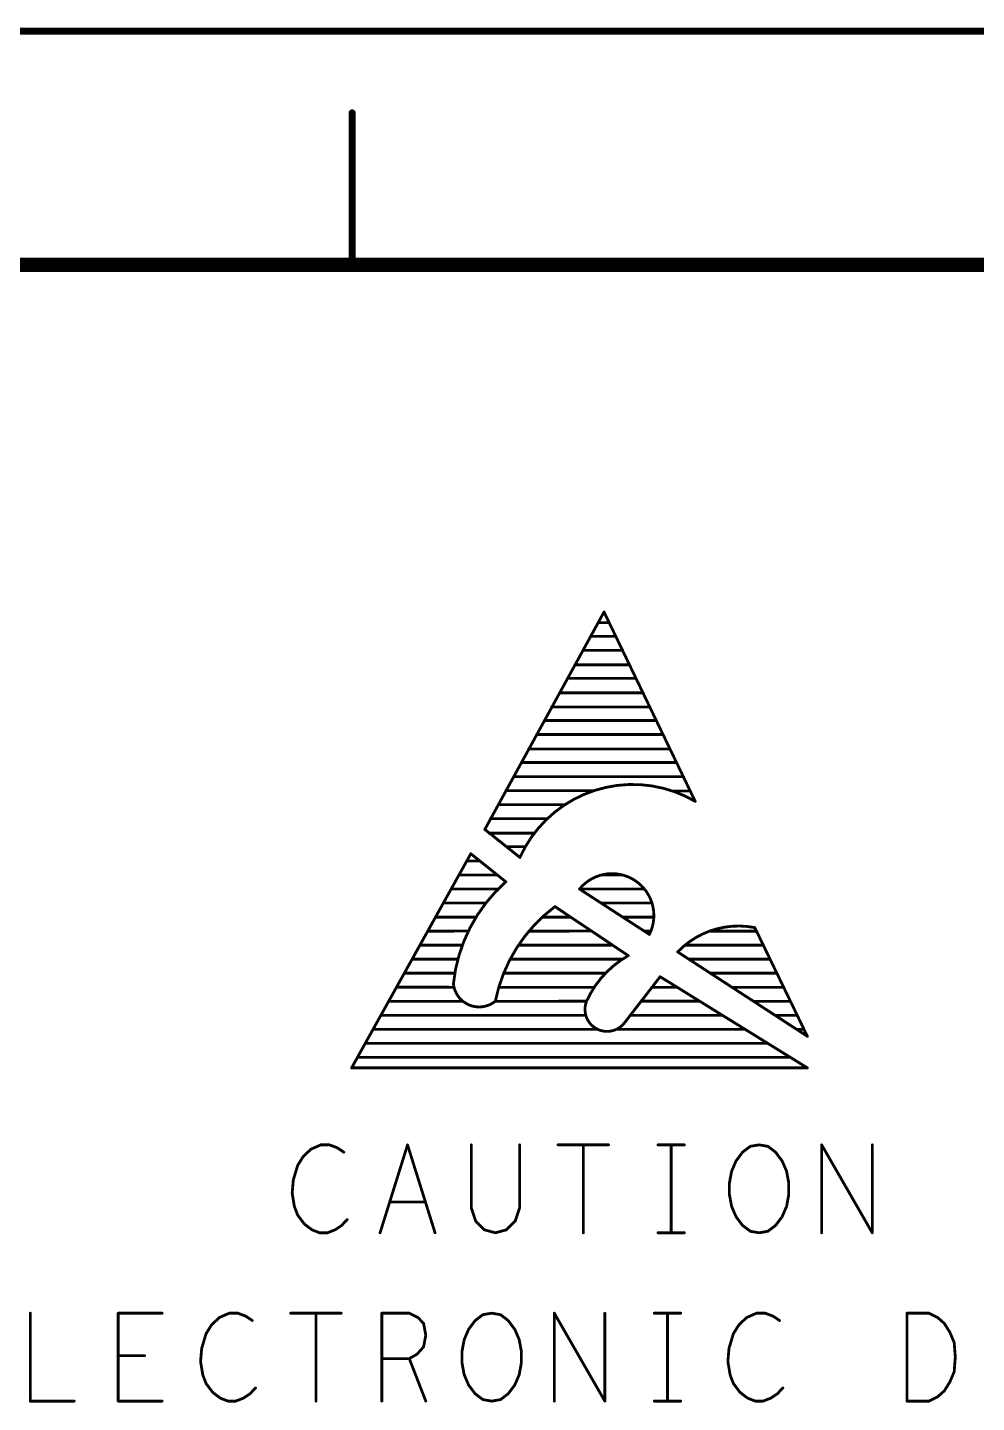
# Model space of a CAD drawing. Extents: x -18 to 16.1, y -6.6 to 15.5.
# Drawn here: x -1.644 to 0.386, y 12.52 to 15.46 of the extents above; entities that cross this region are included whole.
import ezdxf

# ---------------------------------------------------------------- set-up
doc = ezdxf.new("R2010")
doc.units = 0
doc.layers.get('0').update_dxf_attribs({"linetype": 'CONTINUOUS'})
doc.layers.add('FAB', color=13, linetype='CONTINUOUS')

# ---------------------------------------------------------------- blocks, each defined once
blk = doc.blocks.new('ROUND_1')
at = {"const_width": 0.003}
blk.add_lwpolyline([(-0.0015, 0, 1), (0.0015, 0, 1)], format="xyb", close=True, dxfattribs=at)
blk = doc.blocks.new('ROUND_13')
at = {"const_width": 0.0075}
blk.add_lwpolyline([(-0.00375, 0, 1), (0.00375, 0, 1)], format="xyb", close=True, dxfattribs=at)

msp = doc.modelspace()

# ---------------------------------------------------------------- linework, layer by layer
at = {"layer": 'FAB'}
for points, const_width in [([(-17.9499, 15.4527), (16.0501, 15.4527)], 0.015), ([(-0.9499, 15.2777), (-0.9499, 14.9527)], 0.015), ([(15.0501, 14.9527), (-16.9499, 14.9527)], 0.03), ([(-0.4111, 14.2103), (-0.6661, 13.7453)], 0.006), ([(-0.2161, 13.8053), (-0.4111, 14.2103)], 0.006), ([(-0.4001, 14.1873), (-0.4231, 14.1873)], 0.006), ([(-0.3861, 14.1583), (-0.4391, 14.1583)], 0.006), ([(-0.3711, 14.1283), (-0.4561, 14.1283)], 0.006), ([(-0.3571, 14.0973), (-0.4731, 14.0973)], 0.006), ([(-0.3431, 14.0683), (-0.4891, 14.0683)], 0.006), ([(-0.5061, 14.0373), (-0.3281, 14.0373)], 0.006), ([(-0.3141, 14.0073), (-0.5231, 14.0073)], 0.006), ([(-0.5381, 13.9783), (-0.2991, 13.9783)], 0.006), ([(-0.2851, 13.9483), (-0.5551, 13.9483)], 0.006), ([(-0.5721, 13.9173), (-0.2701, 13.9173)], 0.006), ([(-0.2561, 13.8883), (-0.5881, 13.8883)], 0.006), ([(-0.6041, 13.8583), (-0.2411, 13.8583)], 0.006), ([(-0.4341, 13.8283), (-0.6211, 13.8283)], 0.006), ([(-0.2271, 13.8273), (-0.2651, 13.8273)], 0.006), ([(-0.6371, 13.7983), (-0.4951, 13.7983)], 0.006), ([(-0.5331, 13.7683), (-0.6541, 13.7683)], 0.006), ([(-0.6661, 13.7453), (-0.5911, 13.6853)], 0.006), ([(-0.6571, 13.7373), (-0.5601, 13.7373)], 0.006), ([(-0.5801, 13.7083), (-0.6191, 13.7083)], 0.006), ([(-0.6961, 13.6933), (-0.9511, 13.2353)], 0.006), ([(-0.6768, 13.6779), (-0.7047, 13.6779)], 0.006), ([(-0.6211, 13.6333), (-0.6961, 13.6933)], 0.006), ([(-0.7215, 13.6478), (-0.6393, 13.6478)], 0.006), ([(-0.4169, 13.6478), (-0.3719, 13.6479)], 0.006), ([(-0.6376, 13.6178), (-0.7381, 13.6178)], 0.006), ([(-0.4636, 13.6178), (-0.3141, 13.5207)], 0.006), ([(-0.4636, 13.6178), (-0.325, 13.6178)], 0.006), ([(-0.7548, 13.5878), (-0.6639, 13.5878)], 0.006), ([(-0.3088, 13.5878), (-0.4174, 13.5878)], 0.006), ([(-0.6848, 13.5578), (-0.7715, 13.5578)], 0.006), ([(-0.5431, 13.5578), (-0.4823, 13.5578)], 0.006), ([(-0.3591, 13.4753), (-0.5161, 13.5803)], 0.006), ([(-0.3712, 13.5578), (-0.3048, 13.5578)], 0.006), ([(-0.7883, 13.5278), (-0.7013, 13.5279)], 0.006), ([(-0.4377, 13.5279), (-0.5716, 13.5278)], 0.006), ([(-0.3112, 13.5278), (-0.325, 13.5278)], 0.006), ([(-0.0851, 13.5278), (-0.1856, 13.5278)], 0.006), ([(0.0239, 13.3028), (-0.0886, 13.5353)], 0.006), ([(-0.7141, 13.4978), (-0.805, 13.4978)], 0.006), ([(-0.5942, 13.4977), (-0.3928, 13.4977)], 0.006), ([(-0.0706, 13.4978), (-0.2381, 13.4978)], 0.006), ([(-0.8217, 13.4678), (-0.7236, 13.4678)], 0.006), ([(-0.3718, 13.4678), (-0.612, 13.4678)], 0.006), ([(-0.2536, 13.4833), (0.0239, 13.3028)], 0.006), ([(-0.2296, 13.4678), (-0.0561, 13.4678)], 0.006), ([(-0.7302, 13.4378), (-0.8384, 13.4378)], 0.006), ([(-0.6258, 13.4379), (-0.4078, 13.4378)], 0.006), ([(-0.0416, 13.4378), (-0.1841, 13.4378)], 0.006), ([(-0.8551, 13.4079), (-0.732, 13.4078)], 0.006), ([(-0.4319, 13.4078), (-0.6363, 13.4078)], 0.006), ([(-0.2911, 13.4303), (-0.3661, 13.3333)], 0.006), ([(-0.3084, 13.4078), (-0.2548, 13.4078)], 0.006), ([(0.0239, 13.2353), (-0.2911, 13.4303)], 0.006), ([(-0.1371, 13.4078), (-0.0271, 13.4078)], 0.006), ([(-0.713, 13.3778), (-0.8718, 13.3778)], 0.006), ([(-0.6437, 13.3778), (-0.4485, 13.3779)], 0.006), ([(-0.2066, 13.3779), (-0.3315, 13.3779)], 0.006), ([(-0.0126, 13.3778), (-0.0916, 13.3778)], 0.006), ([(-0.8884, 13.3479), (-0.4497, 13.3479)], 0.006), ([(-0.355, 13.3478), (-0.1579, 13.3478)], 0.006), ([(-0.0451, 13.3478), (0.0019, 13.3478)], 0.006), ([(-0.9051, 13.3178), (-0.4247, 13.3178)], 0.006), ([(-0.1095, 13.3178), (-0.3846, 13.3178)], 0.006), ([(0.0164, 13.3178), (0.0009, 13.3178)], 0.006), ([(-0.9219, 13.2878), (-0.0611, 13.2878)], 0.006), ([(-0.9511, 13.2353), (0.0239, 13.2353)], 0.006), ([(-0.0125, 13.2578), (-0.9386, 13.2578)], 0.006), ([(-1.0382, 13.0613), (-1.0547, 13.0457)], 0.006), ([(-1.0171, 13.0707), (-1.0382, 13.0613)], 0.006), ([(-0.9983, 13.0707), (-1.0171, 13.0707)], 0.006), ([(-0.9818, 13.0645), (-0.9983, 13.0707)], 0.006), ([(-0.9677, 13.0551), (-0.9818, 13.0645)], 0.006), ([(-0.8902, 12.8827), (-0.8314, 13.0707)], 0.006), ([(-0.8314, 13.0707), (-0.7726, 12.8827)], 0.006), ([(-0.6951, 13.0707), (-0.6951, 12.936)], 0.006), ([(-0.5917, 12.936), (-0.5917, 13.0707)], 0.006), ([(-0.5095, 13.0707), (-0.4014, 13.0707)], 0.006), ([(-0.4554, 13.0707), (-0.4554, 12.8827)], 0.006), ([(-0.2956, 13.0707), (-0.2392, 13.0707)], 0.006), ([(-0.2674, 13.0707), (-0.2674, 12.8827)], 0.006), ([(-0.1288, 13.0363), (-0.1147, 13.0551)], 0.006), ([(-0.1147, 13.0551), (-0.0982, 13.0676)], 0.006), ([(-0.0982, 13.0676), (-0.0794, 13.0707)], 0.006), ([(-0.0794, 13.0707), (-0.0606, 13.0676)], 0.006), ([(-0.0606, 13.0676), (-0.0442, 13.0551)], 0.006), ([(-0.0442, 13.0551), (-0.0301, 13.0363)], 0.006), ([(0.0545, 12.8827), (0.0545, 13.0707)], 0.006), ([(0.0545, 13.0707), (0.1626, 12.8827)], 0.006), ([(0.1626, 12.8827), (0.1626, 13.0707)], 0.006), ([(-1.0664, 13.0269), (-1.0758, 12.9955)], 0.006), ([(-1.0547, 13.0457), (-1.0664, 13.0269)], 0.006), ([(-0.1382, 13.0143), (-0.1288, 13.0363)], 0.006), ([(-0.0301, 13.0363), (-0.0206, 13.0143)], 0.006), ([(-1.0758, 12.9955), (-1.0782, 12.9673)], 0.006), ([(-0.1429, 12.9893), (-0.1382, 13.0143)], 0.006), ([(-0.0206, 13.0143), (-0.016, 12.9893)], 0.006), ([(-1.0782, 12.9673), (-1.0735, 12.9391)], 0.006), ([(-0.1429, 12.9642), (-0.1429, 12.9893)], 0.006), ([(-0.016, 12.9893), (-0.016, 12.9642)], 0.006), ([(-1.0735, 12.9391), (-1.0664, 12.9203)], 0.006), ([(-0.7938, 12.9485), (-0.869, 12.9485)], 0.006), ([(-0.6951, 12.936), (-0.6857, 12.9078)], 0.006), ([(-0.6011, 12.9078), (-0.5917, 12.936)], 0.006), ([(-0.1382, 12.9391), (-0.1429, 12.9642)], 0.006), ([(-0.1288, 12.9172), (-0.1382, 12.9391)], 0.006), ([(-0.0206, 12.9391), (-0.0301, 12.9172)], 0.006), ([(-0.016, 12.9642), (-0.0206, 12.9391)], 0.006), ([(-1.0664, 12.9203), (-1.0523, 12.9015)], 0.006), ([(-0.9724, 12.8984), (-0.9606, 12.9109)], 0.006), ([(-0.6857, 12.9078), (-0.6669, 12.889)], 0.006), ([(-0.6199, 12.889), (-0.6011, 12.9078)], 0.006), ([(-0.1147, 12.8984), (-0.1288, 12.9172)], 0.006), ([(-0.0301, 12.9172), (-0.0442, 12.8984)], 0.006), ([(-1.0523, 12.9015), (-1.0359, 12.889)], 0.006), ([(-1.0359, 12.889), (-1.0194, 12.8827)], 0.006), ([(-1.0194, 12.8827), (-1.003, 12.8827)], 0.006), ([(-1.003, 12.8827), (-0.9865, 12.889)], 0.006), ([(-0.9865, 12.889), (-0.9724, 12.8984)], 0.006), ([(-0.6669, 12.889), (-0.6434, 12.8827)], 0.006), ([(-0.6434, 12.8827), (-0.6199, 12.889)], 0.006), ([(-0.2956, 12.8827), (-0.2392, 12.8827)], 0.006), ([(-0.0982, 12.8859), (-0.1147, 12.8984)], 0.006), ([(-0.0794, 12.8827), (-0.0982, 12.8859)], 0.006), ([(-0.0606, 12.8859), (-0.0794, 12.8827)], 0.006), ([(-0.0442, 12.8984), (-0.0606, 12.8859)], 0.006), ([(-1.6384, 12.7107), (-1.6384, 12.5227)], 0.006), ([(-1.4504, 12.5227), (-1.4504, 12.7107)], 0.006), ([(-1.4504, 12.7107), (-1.3564, 12.7107)], 0.006), ([(-1.2342, 12.7013), (-1.2507, 12.6857)], 0.006), ([(-1.2131, 12.7107), (-1.2342, 12.7013)], 0.006), ([(-1.1943, 12.7107), (-1.2131, 12.7107)], 0.006), ([(-1.1778, 12.7045), (-1.1943, 12.7107)], 0.006), ([(-1.1637, 12.6951), (-1.1778, 12.7045)], 0.006), ([(-1.0815, 12.7107), (-0.9734, 12.7107)], 0.006), ([(-1.0274, 12.7107), (-1.0274, 12.5227)], 0.006), ([(-0.8864, 12.5227), (-0.8864, 12.7107)], 0.006), ([(-0.8864, 12.7107), (-0.8277, 12.7107)], 0.006), ([(-0.8277, 12.7107), (-0.8089, 12.7013)], 0.006), ([(-0.8089, 12.7013), (-0.7971, 12.6888)], 0.006), ([(-0.6867, 12.6951), (-0.6702, 12.7076)], 0.006), ([(-0.6702, 12.7076), (-0.6514, 12.7107)], 0.006), ([(-0.6514, 12.7107), (-0.6326, 12.7076)], 0.006), ([(-0.6326, 12.7076), (-0.6162, 12.6951)], 0.006), ([(-0.5175, 12.5227), (-0.5175, 12.7107)], 0.006), ([(-0.5175, 12.7107), (-0.4094, 12.5227)], 0.006), ([(-0.4094, 12.5227), (-0.4094, 12.7107)], 0.006), ([(-0.3036, 12.7107), (-0.2472, 12.7107)], 0.006), ([(-0.2754, 12.7107), (-0.2754, 12.5227)], 0.006), ([(-0.1062, 12.7013), (-0.1227, 12.6857)], 0.006), ([(-0.0851, 12.7107), (-0.1062, 12.7013)], 0.006), ([(-0.0663, 12.7107), (-0.0851, 12.7107)], 0.006), ([(-0.0498, 12.7045), (-0.0663, 12.7107)], 0.006), ([(-0.0357, 12.6951), (-0.0498, 12.7045)], 0.006), ([(0.2369, 12.5227), (0.2369, 12.7107)], 0.006), ([(0.2369, 12.7107), (0.2839, 12.7107)], 0.006), ([(0.2839, 12.7107), (0.3027, 12.7013)], 0.006), ([(0.3027, 12.7013), (0.3168, 12.6888)], 0.006), ([(-1.2507, 12.6857), (-1.2624, 12.6669)], 0.006), ([(-0.7971, 12.6888), (-0.7924, 12.6637)], 0.006), ([(-0.7102, 12.6543), (-0.7008, 12.6763)], 0.006), ([(-0.7008, 12.6763), (-0.6867, 12.6951)], 0.006), ([(-0.6162, 12.6951), (-0.6021, 12.6763)], 0.006), ([(-0.6021, 12.6763), (-0.5926, 12.6543)], 0.006), ([(-0.1227, 12.6857), (-0.1344, 12.6669)], 0.006), ([(0.3168, 12.6888), (0.3286, 12.67)], 0.006), ([(-1.2624, 12.6669), (-1.2718, 12.6355)], 0.006), ([(-0.7924, 12.6637), (-0.7971, 12.6387)], 0.006), ([(-0.7149, 12.6293), (-0.7102, 12.6543)], 0.006), ([(-0.5926, 12.6543), (-0.588, 12.6293)], 0.006), ([(-0.1344, 12.6669), (-0.1438, 12.6355)], 0.006), ([(0.3286, 12.67), (0.3379, 12.6481)], 0.006), ([(0.3379, 12.6481), (0.3403, 12.6167)], 0.006), ([(-1.394, 12.6199), (-1.4504, 12.6199)], 0.006), ([(-1.2718, 12.6355), (-1.2742, 12.6073)], 0.006), ([(-0.8277, 12.6136), (-0.8864, 12.6136)], 0.006), ([(-0.8112, 12.623), (-0.8277, 12.6136)], 0.006), ([(-0.8277, 12.6136), (-0.7924, 12.5227)], 0.006), ([(-0.7971, 12.6387), (-0.8112, 12.623)], 0.006), ([(-0.7149, 12.6042), (-0.7149, 12.6293)], 0.006), ([(-0.588, 12.6293), (-0.588, 12.6042)], 0.006), ([(-0.1438, 12.6355), (-0.1462, 12.6073)], 0.006), ([(0.3403, 12.6167), (0.3379, 12.5854)], 0.006), ([(-1.2742, 12.6073), (-1.2695, 12.5791)], 0.006), ([(-0.7102, 12.5791), (-0.7149, 12.6042)], 0.006), ([(-0.588, 12.6042), (-0.5926, 12.5791)], 0.006), ([(-0.1462, 12.6073), (-0.1415, 12.5791)], 0.006), ([(0.3379, 12.5854), (0.3286, 12.5635)], 0.006), ([(-1.2695, 12.5791), (-1.2624, 12.5603)], 0.006), ([(-1.2624, 12.5603), (-1.2483, 12.5415)], 0.006), ([(-0.7008, 12.5572), (-0.7102, 12.5791)], 0.006), ([(-0.6867, 12.5384), (-0.7008, 12.5572)], 0.006), ([(-0.6021, 12.5572), (-0.6162, 12.5384)], 0.006), ([(-0.5926, 12.5791), (-0.6021, 12.5572)], 0.006), ([(-0.1415, 12.5791), (-0.1344, 12.5603)], 0.006), ([(-0.1344, 12.5603), (-0.1203, 12.5415)], 0.006), ([(0.3286, 12.5635), (0.3168, 12.5447)], 0.006), ([(-1.2483, 12.5415), (-1.2319, 12.529)], 0.006), ([(-1.2319, 12.529), (-1.2154, 12.5227)], 0.006), ([(-1.199, 12.5227), (-1.1825, 12.529)], 0.006), ([(-1.1825, 12.529), (-1.1684, 12.5384)], 0.006), ([(-1.1684, 12.5384), (-1.1566, 12.5509)], 0.006), ([(-0.6702, 12.5259), (-0.6867, 12.5384)], 0.006), ([(-0.6514, 12.5227), (-0.6702, 12.5259)], 0.006), ([(-0.6326, 12.5259), (-0.6514, 12.5227)], 0.006), ([(-0.6162, 12.5384), (-0.6326, 12.5259)], 0.006), ([(-0.1203, 12.5415), (-0.1039, 12.529)], 0.006), ([(-0.1039, 12.529), (-0.0874, 12.5227)], 0.006), ([(-0.071, 12.5227), (-0.0545, 12.529)], 0.006), ([(-0.0545, 12.529), (-0.0404, 12.5384)], 0.006), ([(-0.0404, 12.5384), (-0.0286, 12.5509)], 0.006), ([(0.3027, 12.5321), (0.2839, 12.5227)], 0.006), ([(0.3168, 12.5447), (0.3027, 12.5321)], 0.006), ([(-1.6384, 12.5227), (-1.5444, 12.5227)], 0.006), ([(-1.3564, 12.5227), (-1.4504, 12.5227)], 0.006), ([(-1.2154, 12.5227), (-1.199, 12.5227)], 0.006), ([(-0.3036, 12.5227), (-0.2472, 12.5227)], 0.006), ([(-0.0874, 12.5227), (-0.071, 12.5227)], 0.006), ([(0.2839, 12.5227), (0.2369, 12.5227)], 0.006)]:
    msp.add_lwpolyline(points, dxfattribs=dict(at, const_width=const_width))
at = {"layer": 'FAB', "const_width": 0.006}
for points in [[(-0.2161, 13.8053, 0.445883), (-0.5911, 13.6853)], [(-0.3141, 13.5207, 0.896095), (-0.4636, 13.6179)], [(-0.6211, 13.6333, 0.188557), (-0.7333, 13.4153)], [(-0.5161, 13.5803, 0.185077), (-0.6437, 13.3778)], [(-0.0886, 13.5353, 0.256109), (-0.2536, 13.4833)], [(-0.3592, 13.4754, 0.15979), (-0.4485, 13.3779)], [(-0.7333, 13.4152, 0.593919), (-0.6437, 13.3778)], [(-0.4485, 13.3779, 0.886723), (-0.3662, 13.3332)]]:
    msp.add_lwpolyline(points, format="xyb", dxfattribs=at)

# ---------------------------------------------------------------- block references
at = {"layer": 'FAB'}
for name, p in [('ROUND_13', (-0.9499, 15.2777)), ('ROUND_13', (-0.9499, 14.9527)), ('ROUND_1', (-0.4111, 14.2103)), ('ROUND_1', (-0.4111, 14.2103)), ('ROUND_1', (-0.4231, 14.1873)), ('ROUND_1', (-0.4001, 14.1873)), ('ROUND_1', (-0.4391, 14.1583)), ('ROUND_1', (-0.3861, 14.1583)), ('ROUND_1', (-0.4561, 14.1283)), ('ROUND_1', (-0.3711, 14.1283)), ('ROUND_1', (-0.4731, 14.0973)), ('ROUND_1', (-0.3571, 14.0973)), ('ROUND_1', (-0.4891, 14.0683)), ('ROUND_1', (-0.3431, 14.0683)), ('ROUND_1', (-0.5061, 14.0373)), ('ROUND_1', (-0.3281, 14.0373)), ('ROUND_1', (-0.5231, 14.0073)), ('ROUND_1', (-0.3141, 14.0073)), ('ROUND_1', (-0.5381, 13.9783)), ('ROUND_1', (-0.2991, 13.9783)), ('ROUND_1', (-0.5551, 13.9483)), ('ROUND_1', (-0.2851, 13.9483)), ('ROUND_1', (-0.5721, 13.9173)), ('ROUND_1', (-0.2701, 13.9173)), ('ROUND_1', (-0.5881, 13.8883)), ('ROUND_1', (-0.2561, 13.8883)), ('ROUND_1', (-0.6041, 13.8583)), ('ROUND_1', (-0.2411, 13.8583)), ('ROUND_1', (-0.6211, 13.8283)), ('ROUND_1', (-0.4341, 13.8283)), ('ROUND_1', (-0.2651, 13.8273)), ('ROUND_1', (-0.2271, 13.8273)), ('ROUND_1', (-0.6371, 13.7983)), ('ROUND_1', (-0.4951, 13.7983)), ('ROUND_1', (-0.2161, 13.8053)), ('ROUND_1', (-0.2161, 13.8053)), ('ROUND_1', (-0.6541, 13.7683)), ('ROUND_1', (-0.5331, 13.7683)), ('ROUND_1', (-0.6661, 13.7453)), ('ROUND_1', (-0.6661, 13.7453)), ('ROUND_1', (-0.6571, 13.7373)), ('ROUND_1', (-0.5601, 13.7373)), ('ROUND_1', (-0.6191, 13.7083)), ('ROUND_1', (-0.5801, 13.7083)), ('ROUND_1', (-0.7047, 13.6779)), ('ROUND_1', (-0.6961, 13.6933)), ('ROUND_1', (-0.6961, 13.6933)), ('ROUND_1', (-0.6768, 13.6779)), ('ROUND_1', (-0.5911, 13.6853)), ('ROUND_1', (-0.5911, 13.6853)), ('ROUND_1', (-0.7215, 13.6478)), ('ROUND_1', (-0.6393, 13.6478)), ('ROUND_1', (-0.4169, 13.6478)), ('ROUND_1', (-0.3719, 13.6479)), ('ROUND_1', (-0.7381, 13.6178)), ('ROUND_1', (-0.6376, 13.6178)), ('ROUND_1', (-0.6211, 13.6333)), ('ROUND_1', (-0.6211, 13.6333)), ('ROUND_1', (-0.4636, 13.6179)), ('ROUND_1', (-0.4636, 13.6178)), ('ROUND_1', (-0.4636, 13.6178)), ('ROUND_1', (-0.325, 13.6178)), ('ROUND_1', (-0.7548, 13.5878)), ('ROUND_1', (-0.6639, 13.5878)), ('ROUND_1', (-0.4174, 13.5878)), ('ROUND_1', (-0.3088, 13.5878)), ('ROUND_1', (-0.7715, 13.5578)), ('ROUND_1', (-0.6848, 13.5578)), ('ROUND_1', (-0.5431, 13.5578)), ('ROUND_1', (-0.5161, 13.5803)), ('ROUND_1', (-0.5161, 13.5803)), ('ROUND_1', (-0.4823, 13.5578)), ('ROUND_1', (-0.3712, 13.5578)), ('ROUND_1', (-0.3048, 13.5578)), ('ROUND_1', (-0.7883, 13.5278)), ('ROUND_1', (-0.7013, 13.5279)), ('ROUND_1', (-0.5716, 13.5278)), ('ROUND_1', (-0.4377, 13.5279)), ('ROUND_1', (-0.325, 13.5278)), ('ROUND_1', (-0.3112, 13.5278)), ('ROUND_1', (-0.1856, 13.5278)), ('ROUND_1', (-0.0886, 13.5353)), ('ROUND_1', (-0.0886, 13.5353)), ('ROUND_1', (-0.0851, 13.5278)), ('ROUND_1', (-0.805, 13.4978)), ('ROUND_1', (-0.7141, 13.4978)), ('ROUND_1', (-0.5942, 13.4977)), ('ROUND_1', (-0.3928, 13.4977)), ('ROUND_1', (-0.3141, 13.5207)), ('ROUND_1', (-0.3141, 13.5207)), ('ROUND_1', (-0.2381, 13.4978)), ('ROUND_1', (-0.0706, 13.4978)), ('ROUND_1', (-0.8217, 13.4678)), ('ROUND_1', (-0.7236, 13.4678)), ('ROUND_1', (-0.612, 13.4678)), ('ROUND_1', (-0.3718, 13.4678)), ('ROUND_1', (-0.3592, 13.4754)), ('ROUND_1', (-0.3591, 13.4753)), ('ROUND_1', (-0.2536, 13.4833)), ('ROUND_1', (-0.2536, 13.4833)), ('ROUND_1', (-0.2296, 13.4678)), ('ROUND_1', (-0.0561, 13.4678)), ('ROUND_1', (-0.8384, 13.4378)), ('ROUND_1', (-0.7302, 13.4378)), ('ROUND_1', (-0.6258, 13.4379)), ('ROUND_1', (-0.4078, 13.4378)), ('ROUND_1', (-0.1841, 13.4378)), ('ROUND_1', (-0.0416, 13.4378)), ('ROUND_1', (-0.8551, 13.4079)), ('ROUND_1', (-0.7333, 13.4153)), ('ROUND_1', (-0.7333, 13.4152)), ('ROUND_1', (-0.732, 13.4078)), ('ROUND_1', (-0.6363, 13.4078)), ('ROUND_1', (-0.4319, 13.4078)), ('ROUND_1', (-0.3084, 13.4078)), ('ROUND_1', (-0.2911, 13.4303)), ('ROUND_1', (-0.2911, 13.4303)), ('ROUND_1', (-0.2548, 13.4078)), ('ROUND_1', (-0.1371, 13.4078)), ('ROUND_1', (-0.0271, 13.4078)), ('ROUND_1', (-0.8718, 13.3778)), ('ROUND_1', (-0.713, 13.3778)), ('ROUND_1', (-0.6437, 13.3778)), ('ROUND_1', (-0.6437, 13.3778)), ('ROUND_1', (-0.6437, 13.3778)), ('ROUND_1', (-0.4485, 13.3779)), ('ROUND_1', (-0.4485, 13.3779)), ('ROUND_1', (-0.4485, 13.3779)), ('ROUND_1', (-0.3315, 13.3779)), ('ROUND_1', (-0.2066, 13.3779)), ('ROUND_1', (-0.0916, 13.3778)), ('ROUND_1', (-0.0126, 13.3778)), ('ROUND_1', (-0.8884, 13.3479)), ('ROUND_1', (-0.4497, 13.3479)), ('ROUND_1', (-0.355, 13.3478)), ('ROUND_1', (-0.1579, 13.3478)), ('ROUND_1', (-0.0451, 13.3478)), ('ROUND_1', (0.0019, 13.3478)), ('ROUND_1', (-0.9051, 13.3178)), ('ROUND_1', (-0.4247, 13.3178)), ('ROUND_1', (-0.3846, 13.3178)), ('ROUND_1', (-0.3662, 13.3332)), ('ROUND_1', (-0.3661, 13.3333)), ('ROUND_1', (-0.1095, 13.3178)), ('ROUND_1', (0.0009, 13.3178)), ('ROUND_1', (0.0164, 13.3178)), ('ROUND_1', (0.0239, 13.3028)), ('ROUND_1', (0.0239, 13.3028)), ('ROUND_1', (-0.9219, 13.2878)), ('ROUND_1', (-0.0611, 13.2878)), ('ROUND_1', (-0.9511, 13.2353)), ('ROUND_1', (-0.9511, 13.2353)), ('ROUND_1', (-0.9386, 13.2578)), ('ROUND_1', (-0.0125, 13.2578)), ('ROUND_1', (0.0239, 13.2353)), ('ROUND_1', (0.0239, 13.2353)), ('ROUND_1', (-1.0382, 13.0613)), ('ROUND_1', (-1.0382, 13.0613)), ('ROUND_1', (-1.0171, 13.0707)), ('ROUND_1', (-1.0171, 13.0707)), ('ROUND_1', (-0.9983, 13.0707)), ('ROUND_1', (-0.9983, 13.0707)), ('ROUND_1', (-0.9818, 13.0645)), ('ROUND_1', (-0.9818, 13.0645)), ('ROUND_1', (-0.9677, 13.0551)), ('ROUND_1', (-0.8314, 13.0707)), ('ROUND_1', (-0.8314, 13.0707)), ('ROUND_1', (-0.6951, 13.0707)), ('ROUND_1', (-0.5917, 13.0707)), ('ROUND_1', (-0.5095, 13.0707)), ('ROUND_1', (-0.4554, 13.0707)), ('ROUND_1', (-0.4014, 13.0707)), ('ROUND_1', (-0.2956, 13.0707)), ('ROUND_1', (-0.2674, 13.0707)), ('ROUND_1', (-0.2392, 13.0707)), ('ROUND_1', (-0.1147, 13.0551)), ('ROUND_1', (-0.1147, 13.0551)), ('ROUND_1', (-0.0982, 13.0676)), ('ROUND_1', (-0.0982, 13.0676)), ('ROUND_1', (-0.0794, 13.0707)), ('ROUND_1', (-0.0794, 13.0707)), ('ROUND_1', (-0.0606, 13.0676)), ('ROUND_1', (-0.0606, 13.0676)), ('ROUND_1', (-0.0442, 13.0551)), ('ROUND_1', (-0.0442, 13.0551)), ('ROUND_1', (0.0545, 13.0707)), ('ROUND_1', (0.0545, 13.0707)), ('ROUND_1', (0.1626, 13.0707)), ('ROUND_1', (-1.0664, 13.0269)), ('ROUND_1', (-1.0664, 13.0269)), ('ROUND_1', (-1.0547, 13.0457)), ('ROUND_1', (-1.0547, 13.0457)), ('ROUND_1', (-0.1288, 13.0363)), ('ROUND_1', (-0.1288, 13.0363)), ('ROUND_1', (-0.0301, 13.0363)), ('ROUND_1', (-0.0301, 13.0363)), ('ROUND_1', (-1.0758, 12.9955)), ('ROUND_1', (-1.0758, 12.9955)), ('ROUND_1', (-0.1382, 13.0143)), ('ROUND_1', (-0.1382, 13.0143)), ('ROUND_1', (-0.0206, 13.0143)), ('ROUND_1', (-0.0206, 13.0143)), ('ROUND_1', (-1.0782, 12.9673)), ('ROUND_1', (-1.0782, 12.9673)), ('ROUND_1', (-0.1429, 12.9893)), ('ROUND_1', (-0.1429, 12.9893)), ('ROUND_1', (-0.016, 12.9893)), ('ROUND_1', (-0.016, 12.9893)), ('ROUND_1', (-1.0735, 12.9391)), ('ROUND_1', (-1.0735, 12.9391)), ('ROUND_1', (-0.869, 12.9485)), ('ROUND_1', (-0.7938, 12.9485)), ('ROUND_1', (-0.6951, 12.936)), ('ROUND_1', (-0.6951, 12.936)), ('ROUND_1', (-0.5917, 12.936)), ('ROUND_1', (-0.5917, 12.936)), ('ROUND_1', (-0.1429, 12.9642)), ('ROUND_1', (-0.1429, 12.9642)), ('ROUND_1', (-0.1382, 12.9391)), ('ROUND_1', (-0.1382, 12.9391)), ('ROUND_1', (-0.0206, 12.9391)), ('ROUND_1', (-0.0206, 12.9391)), ('ROUND_1', (-0.016, 12.9642)), ('ROUND_1', (-0.016, 12.9642)), ('ROUND_1', (-1.0664, 12.9203)), ('ROUND_1', (-1.0664, 12.9203)), ('ROUND_1', (-0.9606, 12.9109)), ('ROUND_1', (-0.6857, 12.9078)), ('ROUND_1', (-0.6857, 12.9078)), ('ROUND_1', (-0.6011, 12.9078)), ('ROUND_1', (-0.6011, 12.9078)), ('ROUND_1', (-0.1288, 12.9172)), ('ROUND_1', (-0.1288, 12.9172)), ('ROUND_1', (-0.0301, 12.9172)), ('ROUND_1', (-0.0301, 12.9172)), ('ROUND_1', (-1.0523, 12.9015)), ('ROUND_1', (-1.0523, 12.9015)), ('ROUND_1', (-1.0359, 12.889)), ('ROUND_1', (-1.0359, 12.889)), ('ROUND_1', (-1.0194, 12.8827)), ('ROUND_1', (-1.0194, 12.8827)), ('ROUND_1', (-1.003, 12.8827)), ('ROUND_1', (-1.003, 12.8827)), ('ROUND_1', (-0.9865, 12.889)), ('ROUND_1', (-0.9865, 12.889)), ('ROUND_1', (-0.9724, 12.8984)), ('ROUND_1', (-0.9724, 12.8984)), ('ROUND_1', (-0.8902, 12.8827)), ('ROUND_1', (-0.7726, 12.8827)), ('ROUND_1', (-0.6669, 12.889)), ('ROUND_1', (-0.6669, 12.889)), ('ROUND_1', (-0.6434, 12.8827)), ('ROUND_1', (-0.6434, 12.8827)), ('ROUND_1', (-0.6199, 12.889)), ('ROUND_1', (-0.6199, 12.889)), ('ROUND_1', (-0.4554, 12.8827)), ('ROUND_1', (-0.2956, 12.8827)), ('ROUND_1', (-0.2674, 12.8827)), ('ROUND_1', (-0.2392, 12.8827)), ('ROUND_1', (-0.1147, 12.8984)), ('ROUND_1', (-0.1147, 12.8984)), ('ROUND_1', (-0.0982, 12.8859)), ('ROUND_1', (-0.0982, 12.8859)), ('ROUND_1', (-0.0794, 12.8827)), ('ROUND_1', (-0.0794, 12.8827)), ('ROUND_1', (-0.0606, 12.8859)), ('ROUND_1', (-0.0606, 12.8859)), ('ROUND_1', (-0.0442, 12.8984)), ('ROUND_1', (-0.0442, 12.8984)), ('ROUND_1', (0.0545, 12.8827)), ('ROUND_1', (0.1626, 12.8827)), ('ROUND_1', (0.1626, 12.8827)), ('ROUND_1', (-1.6384, 12.7107)), ('ROUND_1', (-1.4504, 12.7107)), ('ROUND_1', (-1.4504, 12.7107)), ('ROUND_1', (-1.3564, 12.7107)), ('ROUND_1', (-1.2342, 12.7013)), ('ROUND_1', (-1.2342, 12.7013)), ('ROUND_1', (-1.2131, 12.7107)), ('ROUND_1', (-1.2131, 12.7107)), ('ROUND_1', (-1.1943, 12.7107)), ('ROUND_1', (-1.1943, 12.7107)), ('ROUND_1', (-1.1778, 12.7045)), ('ROUND_1', (-1.1778, 12.7045)), ('ROUND_1', (-1.0815, 12.7107)), ('ROUND_1', (-1.0274, 12.7107)), ('ROUND_1', (-0.9734, 12.7107)), ('ROUND_1', (-0.8864, 12.7107)), ('ROUND_1', (-0.8864, 12.7107)), ('ROUND_1', (-0.8277, 12.7107)), ('ROUND_1', (-0.8277, 12.7107)), ('ROUND_1', (-0.8089, 12.7013)), ('ROUND_1', (-0.8089, 12.7013)), ('ROUND_1', (-0.6702, 12.7076)), ('ROUND_1', (-0.6702, 12.7076)), ('ROUND_1', (-0.6514, 12.7107)), ('ROUND_1', (-0.6514, 12.7107)), ('ROUND_1', (-0.6326, 12.7076)), ('ROUND_1', (-0.6326, 12.7076)), ('ROUND_1', (-0.5175, 12.7107)), ('ROUND_1', (-0.5175, 12.7107)), ('ROUND_1', (-0.4094, 12.7107)), ('ROUND_1', (-0.3036, 12.7107)), ('ROUND_1', (-0.2754, 12.7107)), ('ROUND_1', (-0.2472, 12.7107)), ('ROUND_1', (-0.1062, 12.7013)), ('ROUND_1', (-0.1062, 12.7013)), ('ROUND_1', (-0.0851, 12.7107)), ('ROUND_1', (-0.0851, 12.7107)), ('ROUND_1', (-0.0663, 12.7107)), ('ROUND_1', (-0.0663, 12.7107)), ('ROUND_1', (-0.0498, 12.7045)), ('ROUND_1', (-0.0498, 12.7045)), ('ROUND_1', (0.2369, 12.7107)), ('ROUND_1', (0.2369, 12.7107)), ('ROUND_1', (0.2839, 12.7107)), ('ROUND_1', (0.2839, 12.7107)), ('ROUND_1', (0.3027, 12.7013)), ('ROUND_1', (0.3027, 12.7013)), ('ROUND_1', (-1.2507, 12.6857)), ('ROUND_1', (-1.2507, 12.6857)), ('ROUND_1', (-1.1637, 12.6951)), ('ROUND_1', (-0.7971, 12.6888)), ('ROUND_1', (-0.7971, 12.6888)), ('ROUND_1', (-0.7008, 12.6763)), ('ROUND_1', (-0.7008, 12.6763)), ('ROUND_1', (-0.6867, 12.6951)), ('ROUND_1', (-0.6867, 12.6951)), ('ROUND_1', (-0.6162, 12.6951)), ('ROUND_1', (-0.6162, 12.6951)), ('ROUND_1', (-0.6021, 12.6763)), ('ROUND_1', (-0.6021, 12.6763)), ('ROUND_1', (-0.1227, 12.6857)), ('ROUND_1', (-0.1227, 12.6857)), ('ROUND_1', (-0.0357, 12.6951)), ('ROUND_1', (0.3168, 12.6888)), ('ROUND_1', (0.3168, 12.6888)), ('ROUND_1', (-1.2624, 12.6669)), ('ROUND_1', (-1.2624, 12.6669)), ('ROUND_1', (-0.7924, 12.6637)), ('ROUND_1', (-0.7924, 12.6637)), ('ROUND_1', (-0.7102, 12.6543)), ('ROUND_1', (-0.7102, 12.6543)), ('ROUND_1', (-0.5926, 12.6543)), ('ROUND_1', (-0.5926, 12.6543)), ('ROUND_1', (-0.1344, 12.6669)), ('ROUND_1', (-0.1344, 12.6669)), ('ROUND_1', (0.3286, 12.67)), ('ROUND_1', (0.3286, 12.67)), ('ROUND_1', (0.3379, 12.6481)), ('ROUND_1', (0.3379, 12.6481)), ('ROUND_1', (-1.4504, 12.6199)), ('ROUND_1', (-1.394, 12.6199)), ('ROUND_1', (-1.2718, 12.6355)), ('ROUND_1', (-1.2718, 12.6355)), ('ROUND_1', (-0.8864, 12.6136)), ('ROUND_1', (-0.8277, 12.6136)), ('ROUND_1', (-0.8277, 12.6136)), ('ROUND_1', (-0.8277, 12.6136)), ('ROUND_1', (-0.8112, 12.623)), ('ROUND_1', (-0.8112, 12.623)), ('ROUND_1', (-0.7971, 12.6387)), ('ROUND_1', (-0.7971, 12.6387)), ('ROUND_1', (-0.7149, 12.6293)), ('ROUND_1', (-0.7149, 12.6293)), ('ROUND_1', (-0.588, 12.6293)), ('ROUND_1', (-0.588, 12.6293)), ('ROUND_1', (-0.1438, 12.6355)), ('ROUND_1', (-0.1438, 12.6355)), ('ROUND_1', (0.3403, 12.6167)), ('ROUND_1', (0.3403, 12.6167)), ('ROUND_1', (-1.2742, 12.6073)), ('ROUND_1', (-1.2742, 12.6073)), ('ROUND_1', (-0.7149, 12.6042)), ('ROUND_1', (-0.7149, 12.6042)), ('ROUND_1', (-0.588, 12.6042)), ('ROUND_1', (-0.588, 12.6042)), ('ROUND_1', (-0.1462, 12.6073)), ('ROUND_1', (-0.1462, 12.6073)), ('ROUND_1', (0.3379, 12.5854)), ('ROUND_1', (0.3379, 12.5854)), ('ROUND_1', (-1.2695, 12.5791)), ('ROUND_1', (-1.2695, 12.5791)), ('ROUND_1', (-1.2624, 12.5603)), ('ROUND_1', (-1.2624, 12.5603)), ('ROUND_1', (-0.7102, 12.5791)), ('ROUND_1', (-0.7102, 12.5791)), ('ROUND_1', (-0.7008, 12.5572)), ('ROUND_1', (-0.7008, 12.5572)), ('ROUND_1', (-0.6021, 12.5572)), ('ROUND_1', (-0.6021, 12.5572)), ('ROUND_1', (-0.5926, 12.5791)), ('ROUND_1', (-0.5926, 12.5791)), ('ROUND_1', (-0.1415, 12.5791)), ('ROUND_1', (-0.1415, 12.5791)), ('ROUND_1', (-0.1344, 12.5603)), ('ROUND_1', (-0.1344, 12.5603)), ('ROUND_1', (0.3286, 12.5635)), ('ROUND_1', (0.3286, 12.5635)), ('ROUND_1', (-1.2483, 12.5415)), ('ROUND_1', (-1.2483, 12.5415)), ('ROUND_1', (-1.2319, 12.529)), ('ROUND_1', (-1.2319, 12.529)), ('ROUND_1', (-1.1825, 12.529)), ('ROUND_1', (-1.1825, 12.529)), ('ROUND_1', (-1.1684, 12.5384)), ('ROUND_1', (-1.1684, 12.5384)), ('ROUND_1', (-1.1566, 12.5509)), ('ROUND_1', (-0.6867, 12.5384)), ('ROUND_1', (-0.6867, 12.5384)), ('ROUND_1', (-0.6702, 12.5259)), ('ROUND_1', (-0.6702, 12.5259)), ('ROUND_1', (-0.6326, 12.5259)), ('ROUND_1', (-0.6326, 12.5259)), ('ROUND_1', (-0.6162, 12.5384)), ('ROUND_1', (-0.6162, 12.5384)), ('ROUND_1', (-0.1203, 12.5415)), ('ROUND_1', (-0.1203, 12.5415)), ('ROUND_1', (-0.1039, 12.529)), ('ROUND_1', (-0.1039, 12.529)), ('ROUND_1', (-0.0545, 12.529)), ('ROUND_1', (-0.0545, 12.529)), ('ROUND_1', (-0.0404, 12.5384)), ('ROUND_1', (-0.0404, 12.5384)), ('ROUND_1', (-0.0286, 12.5509)), ('ROUND_1', (0.3027, 12.5321)), ('ROUND_1', (0.3027, 12.5321)), ('ROUND_1', (0.3168, 12.5447)), ('ROUND_1', (0.3168, 12.5447)), ('ROUND_1', (-1.6384, 12.5227)), ('ROUND_1', (-1.6384, 12.5227)), ('ROUND_1', (-1.5444, 12.5227)), ('ROUND_1', (-1.4504, 12.5227)), ('ROUND_1', (-1.4504, 12.5227)), ('ROUND_1', (-1.3564, 12.5227)), ('ROUND_1', (-1.2154, 12.5227)), ('ROUND_1', (-1.2154, 12.5227)), ('ROUND_1', (-1.199, 12.5227)), ('ROUND_1', (-1.199, 12.5227)), ('ROUND_1', (-1.0274, 12.5227)), ('ROUND_1', (-0.8864, 12.5227)), ('ROUND_1', (-0.7924, 12.5227)), ('ROUND_1', (-0.6514, 12.5227)), ('ROUND_1', (-0.6514, 12.5227)), ('ROUND_1', (-0.5175, 12.5227)), ('ROUND_1', (-0.4094, 12.5227)), ('ROUND_1', (-0.4094, 12.5227)), ('ROUND_1', (-0.3036, 12.5227)), ('ROUND_1', (-0.2754, 12.5227)), ('ROUND_1', (-0.2472, 12.5227)), ('ROUND_1', (-0.0874, 12.5227)), ('ROUND_1', (-0.0874, 12.5227)), ('ROUND_1', (-0.071, 12.5227)), ('ROUND_1', (-0.071, 12.5227)), ('ROUND_1', (0.2369, 12.5227)), ('ROUND_1', (0.2369, 12.5227)), ('ROUND_1', (0.2839, 12.5227)), ('ROUND_1', (0.2839, 12.5227))]:
    msp.add_blockref(name, p, dxfattribs=at)

doc.saveas('drawing.dxf')
